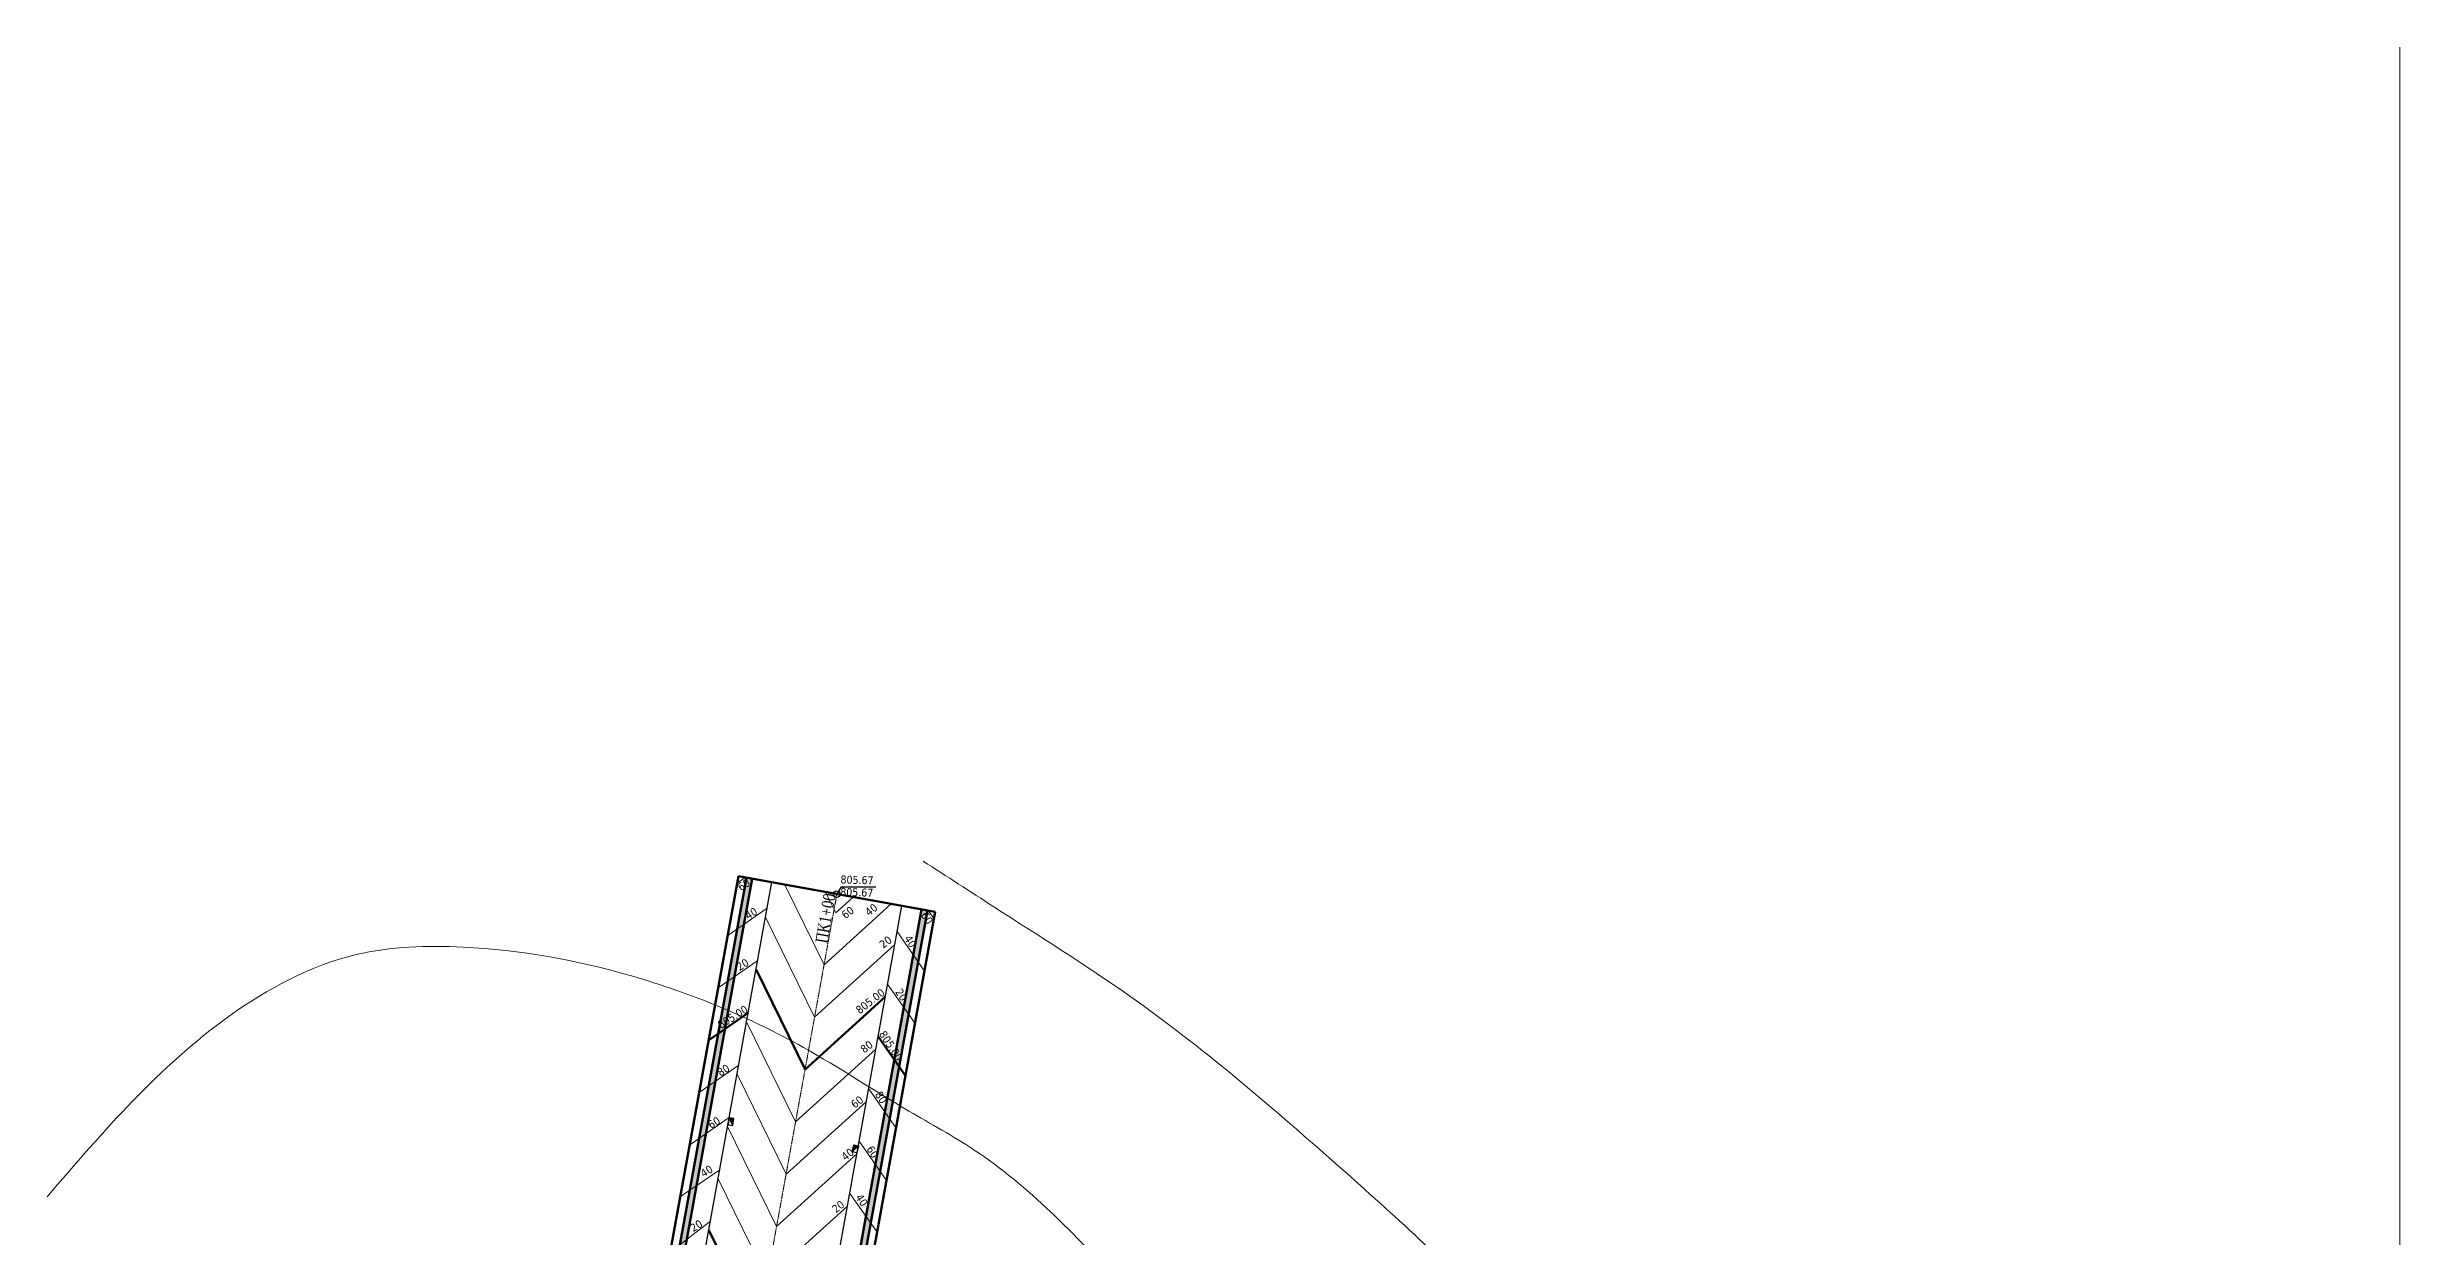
# Model space of a CAD drawing. Header units: millimetres. Extents: x -492806 to 8131902, y -181351 to 2373952.
# Drawn here: x 3707331 to 4295518, y 1455012 to 1752468 of the extents above; entities that cross this region are included whole.
import ezdxf

# ---------------------------------------------------------------- set-up
doc = ezdxf.new("R2010")
doc.units = ezdxf.units.MM
doc.header["$LTSCALE"] = 50
doc.linetypes.add('CENTER2', pattern=[28.575, 19.05, -3.175, 3.175, -3.175])
for name, color, linetype in [('1-3 2-х уровн развязка-C-ROAD-TEXT', 1, 'Continuous'), ('Абсолютные высоты', 50, 'Continuous'), ('перехід', 206, 'Continuous')]:
    doc.layers.add(name, color=color, linetype=linetype)
for name, color, linetype, lineweight in [('cherwona', 7, 'Continuous', 50), ('dorogi', 7, 'Continuous', 30), ('osi', 13, 'Continuous', 15), ('вертикалка', 200, 'Continuous', 9), ('проектні', 82, 'Continuous', 50), ('товста', 7, 'Continuous', 70), ('існуючі', 170, 'Continuous', 15)]:
    doc.layers.add(name, color=color, linetype=linetype, lineweight=lineweight)
doc.styles.get("Standard").update_dxf_attribs({"font": 'tahoma.ttf'})
doc.styles.add('СПДС_BOLD', font='times.ttf', dxfattribs={"width": 0.8})

msp = doc.modelspace()

# ---------------------------------------------------------------- hatches: boundary and pattern name
at = {"layer": 'перехід'}
h = msp.add_hatch(dxfattribs=at)
h.set_pattern_fill('AR-SAND', scale=50)
h.paths.add_polyline_path([(3927406.151, 1536607.778), (3925930.261, 1536875.636), (3903091.063, 1410955.655), (3904566.982, 1410687.954)])
h.paths.add_polyline_path([(3860781.388, 1418629.727), (3859305.469, 1418897.427), (3850020.899, 1367708.55), (3840342.828, 1362006.739), (3823497.735, 1269134.219), (3830601.407, 1260642.528), (3828748.334, 1250425.93), (3830214.876, 1250106.534), (3832202.71, 1261066.111), (3825099.038, 1269557.802), (3841696.142, 1361063.074), (3851374.212, 1366764.885)])
h.paths.add_polyline_path([(3883621.403, 1544554.214), (3882145.512, 1544822.072), (3859305.469, 1418897.427), (3860781.388, 1418629.727)])
h.paths.add_polyline_path([(3863895.706, 1186453.884), (3862419.787, 1186721.585), (3855573.571, 1148976.155), (3857049.49, 1148708.455)])
h.paths.add_polyline_path([(3830214.876, 1250106.534), (3828748.334, 1250425.93), (3811787.977, 1156917.927), (3813263.896, 1156650.227)])
h.paths.add_polyline_path([(3813263.896, 1156650.227), (3811787.977, 1156917.927), (3775064.521, 954449.481), (3776540.44, 954181.781)])
h.paths.add_polyline_path([(3857049.49, 1148708.455), (3855573.571, 1148976.155), (3818850.115, 946507.708), (3820326.034, 946240.008)])
h.paths.add_polyline_path([(3904566.982, 1410687.954), (3903091.063, 1410955.655), (3888723.05, 1331740.094), (3890198.969, 1331472.394)])
at = {"layer": 'товста', "lineweight": 30}
h = msp.add_hatch(color=255, dxfattribs=at)
h.dxf.hatch_style = 1
h.paths.add_polyline_path([(3878769.053, 1482848.473), (3879013.026, 1484631.862), (3877824.1, 1484794.511)])
h = msp.add_hatch(color=255, dxfattribs=at)
h.dxf.hatch_style = 1
h.paths.add_polyline_path([(3908602.585, 1476295.628), (3909000.485, 1478051.098), (3910170.799, 1477785.831)])

# ---------------------------------------------------------------- linework, layer by layer
at = {"color": 1}
msp.add_line((3901777.551, 1541256.043), (3904996.141, 1540672.259), dxfattribs=at)
at = {"color": 5}
msp.add_line((3904564.513, 1540382.043), (3905961.341, 1542570.01), dxfattribs=at)
at = {"layer": 'cherwona', "color": 1}
for p, q in [((3848196.267, 1368954.96), (3880178.932, 1545178.984)), ((3850020.899, 1367708.55), (3882145.512, 1544822.072)), ((3851374.212, 1366764.885), (3883621.403, 1544554.214)), ((3880178.932, 1545178.984), (3929374.005, 1536250.635)), ((3888723.05, 1331740.094), (3925930.261, 1536875.636)), ((3890198.969, 1331472.394), (3927406.151, 1536607.778)), ((3892039.876, 1330415.351), (3929374.005, 1536250.635))]:
    msp.add_line(p, q, dxfattribs=at)
at = {"layer": 'dorogi'}
for p, q in [((3858701.424, 1379145.79), (3888541.037, 1543661.356)), ((3894601.997, 1392169.07), (3921010.626, 1537768.494))]:
    msp.add_line(p, q, dxfattribs=at)
at = {"layer": 'osi', "linetype": 'CENTER2', "ltscale": 0.02}
msp.add_line((3797695.278, 950344.744), (3904775.832, 1540714.925), dxfattribs=at)
at = {"layer": 'Абсолютные высоты'}
msp.add_circle((3904775.356, 1540712.305), 828.566, dxfattribs=at)
at = {"layer": 'вертикалка'}
for p, q in [((3881877.962, 1544870.629), (3879869.871, 1543482.281)), ((3901569.022, 1523034.732), (3891779.974, 1543073.526)), ((3904473.101, 1536024.997), (3901929.718, 1541231.462)), ((3887372.699, 1537219.924), (3877495.388, 1530390.977)), ((3901569.022, 1523034.732), (3918366.121, 1538248.441)), ((3904473.101, 1536024.997), (3908837.312, 1539977.812)), ((3927678.589, 1536558.334), (3929067.167, 1534558.941)), ((3899195.413, 1509948.251), (3886966.657, 1534981.281)), ((3919842.915, 1531330.519), (3926692.684, 1521467.637)), ((3884998.216, 1524128.62), (3875122.02, 1517305.822)), ((3899195.413, 1509948.251), (3919261.024, 1528122.364)), ((3917468.431, 1518239.215), (3924319.316, 1508382.482)), ((3894448.197, 1483775.29), (3882219.44, 1508808.319)), ((3894448.197, 1483775.29), (3914513.807, 1501949.402)), ((3880251.874, 1497960.481), (3870375.12, 1491134.609)), ((3892074.588, 1470688.809), (3879845.832, 1495721.838)), ((3892074.588, 1470688.809), (3912140.198, 1488862.921)), ((3912722.089, 1492071.077), (3919572.417, 1482211.269)), ((3877878.265, 1484874), (3868001.512, 1478048.128)), ((3889700.98, 1457602.328), (3877472.223, 1482635.357)), ((3910348.481, 1478984.596), (3917198.808, 1469124.788)), ((3875504.657, 1471787.519), (3865657.147, 1465122.878)), ((3889700.98, 1457602.328), (3909766.59, 1475776.44)), ((3887327.371, 1444515.847), (3875098.615, 1469548.876)), ((3907974.873, 1465898.115), (3914854.444, 1456199.539)), ((3873176.92, 1458953.944), (3863135.923, 1451222.546)), ((3887327.371, 1444515.847), (3907392.982, 1462689.959))]:
    msp.add_line(p, q, dxfattribs=at)
at = {"layer": 'перехід'}
msp.add_line((3905961.341, 1542570.01), (3914554.307, 1542570.01), dxfattribs=at)
at = {"layer": 'проектні', "color": 5}
for p, q in [((3896820.93, 1496856.947), (3884592.174, 1521889.977)), ((3896820.93, 1496856.947), (3916886.54, 1515031.06)), ((3882625.482, 1511046.962), (3872748.728, 1504221.089)), ((3915095.698, 1505157.558), (3921946.025, 1495297.75)), ((3884999.635, 1431682.272), (3872770.878, 1456715.302))]:
    msp.add_line(p, q, dxfattribs=at)
at = {"layer": 'товста', "lineweight": 30}
for p, q in [((3877824.1, 1484794.511), (3877580.127, 1483011.122)), ((3877580.127, 1483011.122), (3878769.053, 1482848.473)), ((3879013.026, 1484631.862), (3877824.1, 1484794.511)), ((3878769.053, 1482848.473), (3877824.1, 1484794.511)), ((3878769.053, 1482848.473), (3879013.026, 1484631.862)), ((3908602.585, 1476295.628), (3909000.485, 1478051.098)), ((3908602.585, 1476295.628), (3910170.799, 1477785.831)), ((3909000.485, 1478051.098), (3910170.799, 1477785.831)), ((3910170.799, 1477785.831), (3909772.898, 1476030.361)), ((3909772.898, 1476030.361), (3908602.585, 1476295.628))]:
    msp.add_line(p, q, dxfattribs=at)
at = {"layer": 'існуючі'}
msp.add_line((4295517.625, 794522.386), (4295517.625, 1752467.723), dxfattribs=at)
for points, knots in [([(3926339.863, 1548910.568), (3932270.85, 1545167.83), (3949456.071, 1533894.546), (3985726.875, 1511350.103), (4026287.236, 1476494.558), (4068871.508, 1438007.714), (4105720.7, 1393448.029), (4137882.806, 1346374.312), (4162765.35, 1290337.911), (4179289.103, 1234800.521), (4189584.771, 1182511.885), (4193896.802, 1151417.805), (4195370.953, 1139314.536)], [222818.4293490124, 222818.4293490124, 222818.4293490124, 222818.4293490124, 243858.5088070165, 284446.7899957306, 350779.8979373142, 403861.581201905, 456434.0256936934, 523878.8368295885, 574158.0609012829, 639711.5440129042, 697304.4157485121, 733876.7611902846, 733876.7611902846, 733876.7611902846, 733876.7611902846]), ([(4118945.972, 1141992.395), (4115604.451, 1157882.764), (4105459.646, 1199502.477), (4084891.018, 1265014.113), (4056399.93, 1330850.134), (4026700.662, 1373256.631), (4005448.175, 1411850.719), (3976761.261, 1442186.294), (3948396.023, 1472376.173), (3919207.308, 1488148.901), (3892488.73, 1506002.584), (3855066.352, 1521426.724), (3816818.237, 1528360.657), (3781329.534, 1527272.104), (3743060.038, 1506618.414), (3721344.995, 1481347.694), (3707331.353, 1465039.423)], [208907.898191004, 208907.898191004, 208907.898191004, 208907.898191004, 257605.863130704, 337296.6512993614, 414888.6980925751, 471411.6016886402, 492312.2011282048, 546691.9263832961, 596027.8451533406, 615040.3045966051, 645805.468598217, 692413.3325741671, 735125.5059761151, 761895.8793706339, 797154.4097490128, 861311.6224911874, 861311.6224911874, 861311.6224911874, 861311.6224911874])]:
    msp.add_open_spline(points, degree=3, knots=knots, dxfattribs=at)

# ---------------------------------------------------------------- texts
for s, rotation, p in [('60', 31.923899462, (3880777.843, 1541404.698)), ('805.67', 358.195193933, (3905597.228, 1540301.694)), ('805.67', 358.195193933, (3905657.695, 1543393.94)), ('40', 31.923899462, (3882590.271, 1534272.432)), ('60', 37.854625377, (3906913.578, 1534414.09)), ('40', 37.854625377, (3912790.17, 1535118.298)), ('60', 303.128737404, (3925662.231, 1535443.402)), ('20', 37.854625377, (3916381.578, 1527013.48)), ('40', 303.128737404, (3921504.307, 1529588.552)), ('20', 31.923899462, (3880457.999, 1521468.551)), ('805.00', 31.923899462, (3875767.007, 1506991.107)), ('805.00', 37.854625377, (3910481.147, 1510635.856)), ('20', 303.128737404, (3919265.413, 1516252.413)), ('805.00', 303.128737404, (3915214.091, 1505713.69)), ('80', 37.854625377, (3911634.361, 1500840.518)), ('80', 31.923899462, (3875660.385, 1495057.962)), ('60', 37.854625377, (3909260.753, 1487049.829)), ('80', 303.128737404, (3914186.179, 1490598.802)), ('60', 31.923899462, (3873314.889, 1481964.393)), ('40', 37.854625377, (3906887.144, 1473963.348)), ('60', 303.128737404, (3912070.599, 1476984.048)), ('40', 31.923899462, (3871461.658, 1469821.617)), ('40', 303.128737404, (3909350.321, 1464940.843)), ('20', 31.923899462, (3868875.949, 1456183.805)), ('20', 37.854625377, (3904513.536, 1460876.867))]:
    msp.add_text(s, height=2000, rotation=rotation).set_placement(p)
at = {"layer": '1-3 2-х уровн развязка-C-ROAD-TEXT', "color": 1, "linetype": 'Continuous', "lineweight": -3, "insert": (3901939.188, 1534669.375), "char_height": 3000, "attachment_point": 5, "rotation": 80.149598681, "style": 'СПДС_BOLD'}
msp.add_mtext('ПК1+00', dxfattribs=at)

doc.saveas('drawing.dxf')
